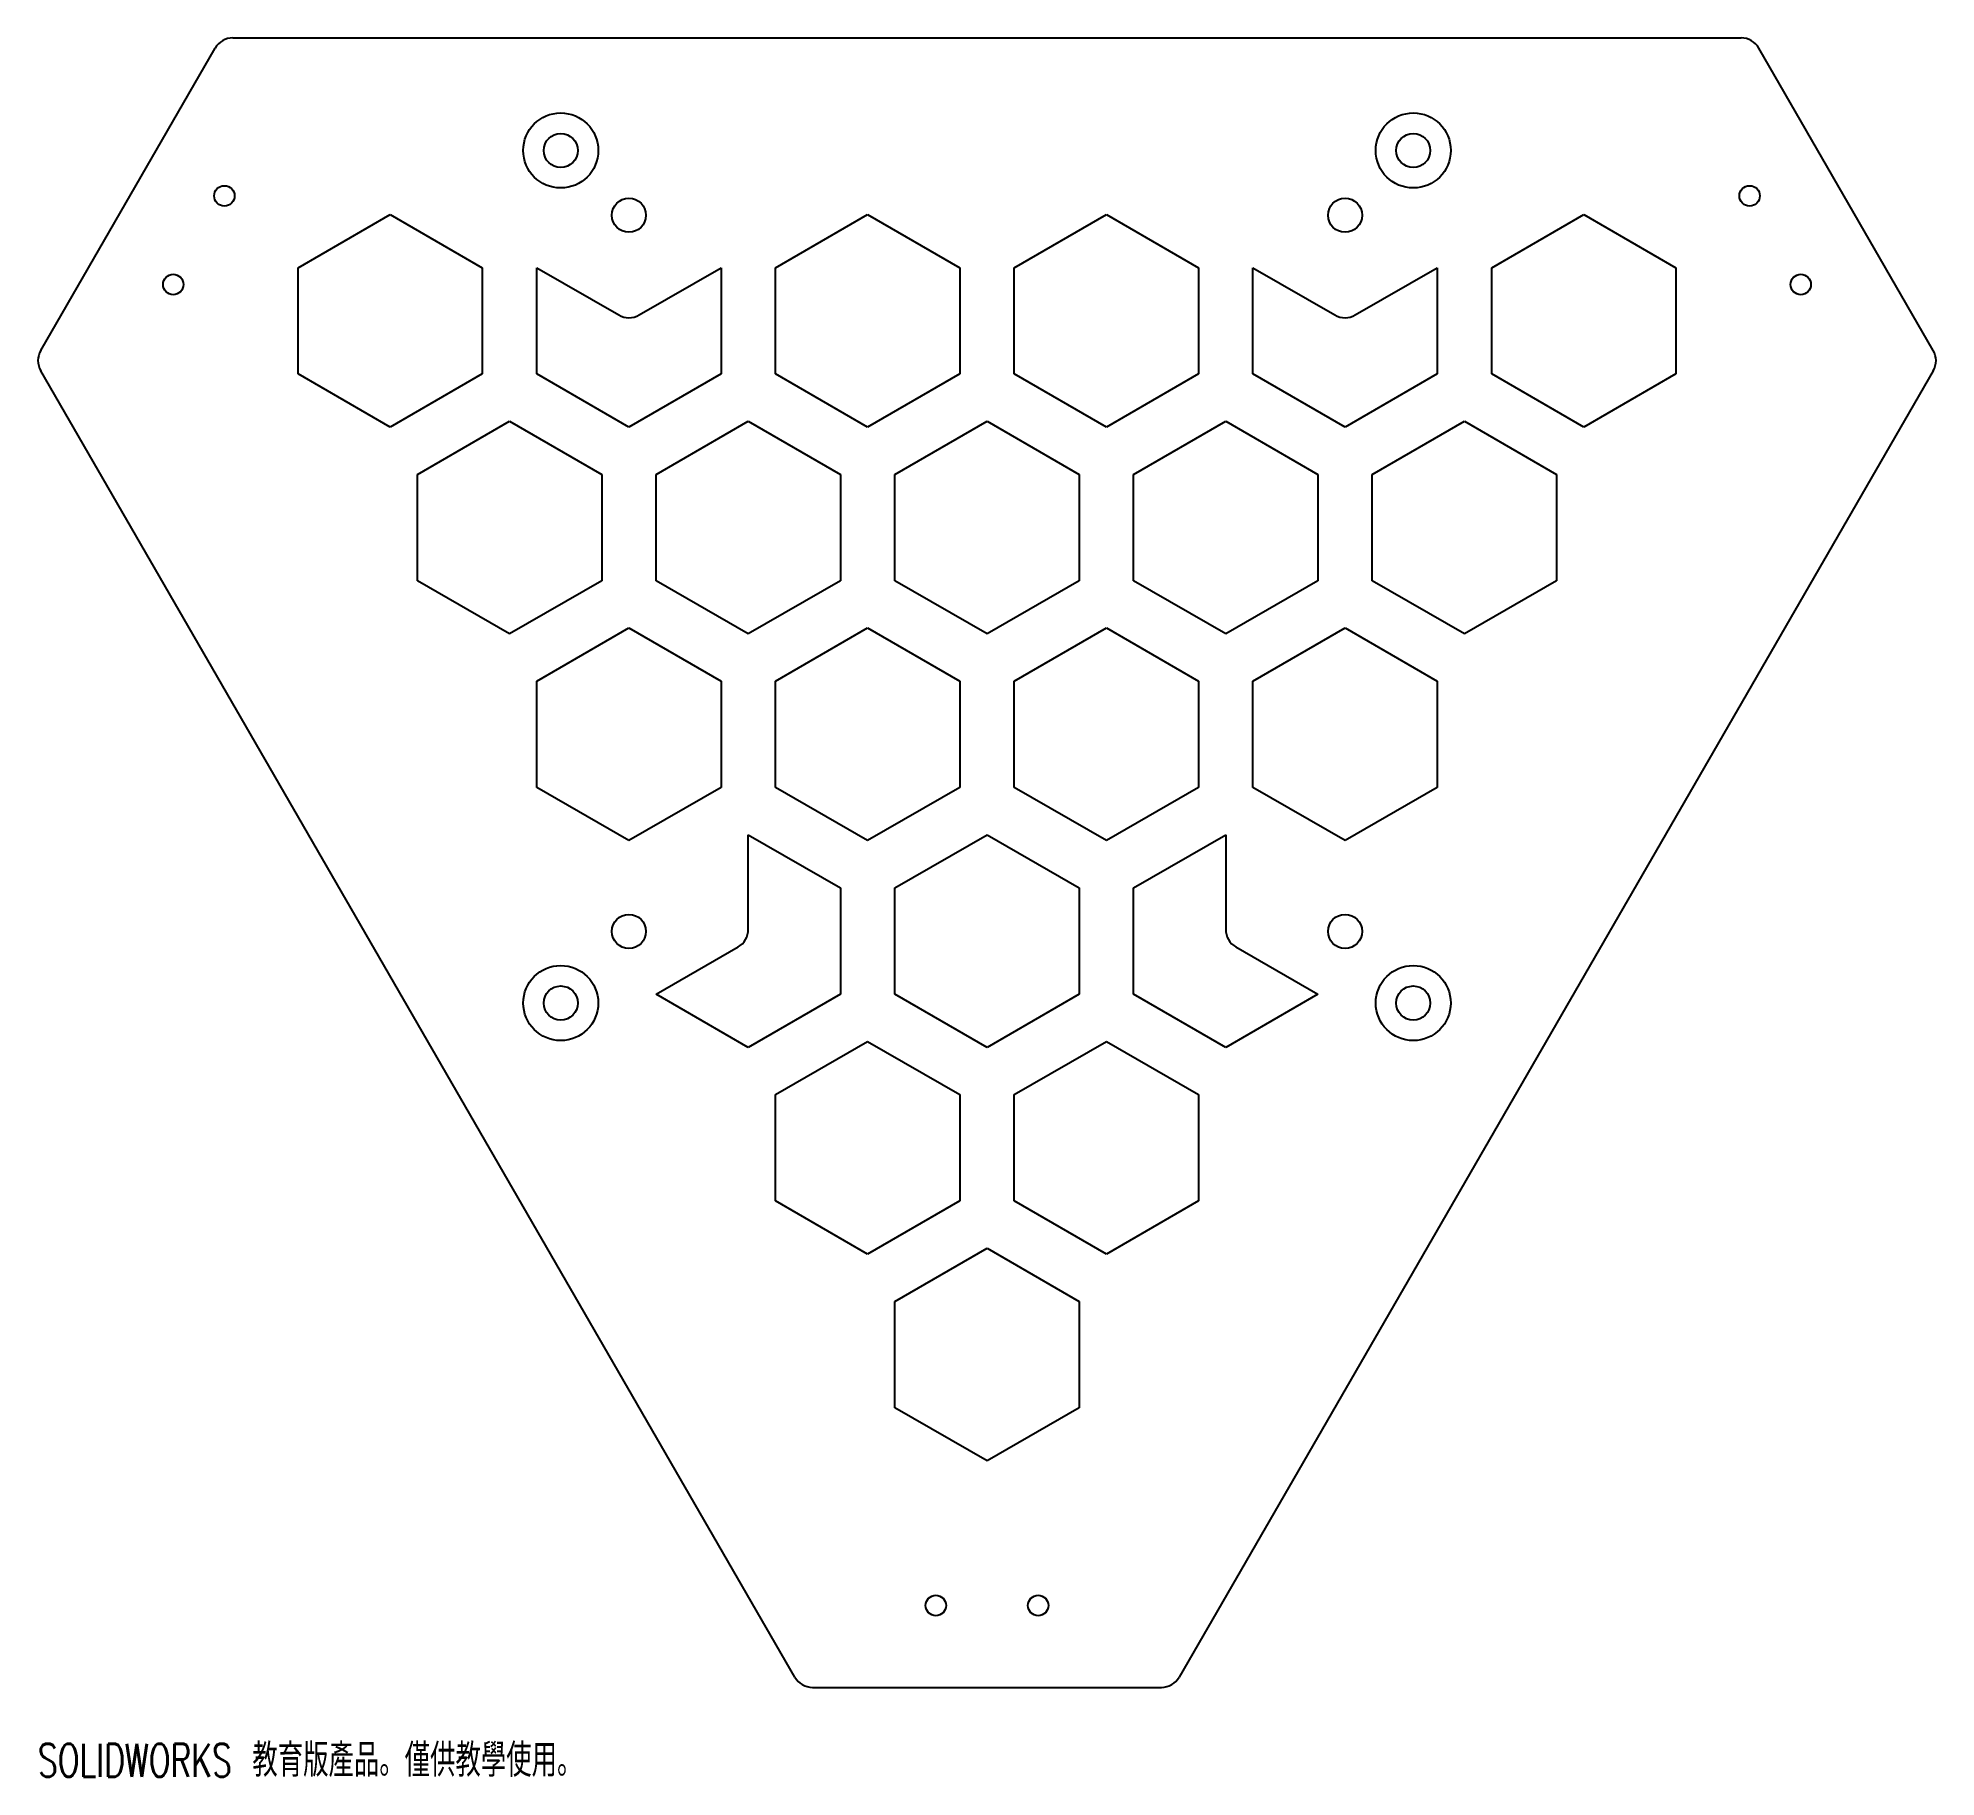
# Paper-space layout '_下視' of a CAD drawing. Header units: millimetres. Extents: x -139 to 139, y -159 to 96.
import ezdxf

# ---------------------------------------------------------------- set-up
doc = ezdxf.new("R2010")
doc.units = ezdxf.units.MM
doc.styles.add('SLDTEXTSTYLE0', font='TXT', dxfattribs={"width": 0.7, "bigfont": 'bigfont'})

psp = doc.layouts.new('_下視')

# ---------------------------------------------------------------- linework, layer by layer
at = {"color": 7, "linetype": 'Continuous', "lineweight": 25}
for p, q in [((-138.75, 50.57), (-113.18, 94.88)), ((-110.58, 96.38), (110.58, 96.38)), ((138.75, 50.57), (113.18, 94.88)), ((-101, 62.69), (-87.5, 70.49)), ((-87.5, 70.49), (-74, 62.69)), ((-31, 62.69), (-17.5, 70.49)), ((-17.5, 70.49), (-4, 62.69)), ((4, 62.69), (17.5, 70.49)), ((17.5, 70.49), (31, 62.69)), ((74, 62.69), (87.5, 70.49)), ((87.5, 70.49), (101, 62.69)), ((-101, 47.11), (-101, 62.69)), ((-74, 62.69), (-74, 47.11)), ((-66, 47.11), (-66, 62.69)), ((-66, 62.69), (-54, 55.77)), ((-51, 55.77), (-39, 62.69)), ((-39, 62.69), (-39, 47.11)), ((-31, 47.11), (-31, 62.69)), ((-4, 62.69), (-4, 47.11)), ((4, 47.11), (4, 62.69)), ((31, 62.69), (31, 47.11)), ((39, 47.11), (39, 62.69)), ((39, 62.69), (51, 55.77)), ((54, 55.77), (66, 62.69)), ((66, 62.69), (66, 47.11)), ((74, 47.11), (74, 62.69)), ((101, 62.69), (101, 47.11)), ((-28.18, -143.95), (-138.75, 47.57)), ((138.75, 47.57), (28.18, -143.95)), ((-87.5, 39.31), (-101, 47.11)), ((-74, 47.11), (-87.5, 39.31)), ((-52.5, 39.31), (-66, 47.11)), ((-39, 47.11), (-52.5, 39.31)), ((-17.5, 39.31), (-31, 47.11)), ((-4, 47.11), (-17.5, 39.31)), ((17.5, 39.31), (4, 47.11)), ((31, 47.11), (17.5, 39.31)), ((52.5, 39.31), (39, 47.11)), ((66, 47.11), (52.5, 39.31)), ((87.5, 39.31), (74, 47.11)), ((101, 47.11), (87.5, 39.31)), ((-83.5, 32.38), (-70, 40.18)), ((-70, 40.18), (-56.5, 32.38)), ((-48.5, 32.38), (-35, 40.18)), ((-35, 40.18), (-21.5, 32.38)), ((-13.5, 32.38), (0, 40.18)), ((0, 40.18), (13.5, 32.38)), ((21.5, 32.38), (35, 40.18)), ((35, 40.18), (48.5, 32.38)), ((56.5, 32.38), (70, 40.18)), ((70, 40.18), (83.5, 32.38)), ((-83.5, 16.79), (-83.5, 32.38)), ((-56.5, 32.38), (-56.5, 16.79)), ((-48.5, 16.79), (-48.5, 32.38)), ((-21.5, 32.38), (-21.5, 16.79)), ((-13.5, 16.79), (-13.5, 32.38)), ((13.5, 32.38), (13.5, 16.79)), ((21.5, 16.79), (21.5, 32.38)), ((48.5, 32.38), (48.5, 16.79)), ((56.5, 16.79), (56.5, 32.38)), ((83.5, 32.38), (83.5, 16.79)), ((-70, 9), (-83.5, 16.79)), ((-56.5, 16.79), (-70, 9)), ((-35, 9), (-48.5, 16.79)), ((-21.5, 16.79), (-35, 9)), ((0, 9), (-13.5, 16.79)), ((13.5, 16.79), (0, 9)), ((35, 9), (21.5, 16.79)), ((48.5, 16.79), (35, 9)), ((70, 9), (56.5, 16.79)), ((83.5, 16.79), (70, 9)), ((-66, 2.07), (-52.5, 9.87)), ((-52.5, 9.87), (-39, 2.07)), ((-31, 2.07), (-17.5, 9.87)), ((-17.5, 9.87), (-4, 2.07)), ((4, 2.07), (17.5, 9.87)), ((17.5, 9.87), (31, 2.07)), ((39, 2.07), (52.5, 9.87)), ((52.5, 9.87), (66, 2.07)), ((-66, -13.52), (-66, 2.07)), ((-39, 2.07), (-39, -13.52)), ((-31, -13.52), (-31, 2.07)), ((-4, 2.07), (-4, -13.52)), ((4, -13.52), (4, 2.07)), ((31, 2.07), (31, -13.52)), ((39, -13.52), (39, 2.07)), ((66, 2.07), (66, -13.52)), ((-52.5, -21.31), (-66, -13.52)), ((-39, -13.52), (-52.5, -21.31)), ((-17.5, -21.31), (-31, -13.52)), ((-4, -13.52), (-17.5, -21.31)), ((17.5, -21.31), (4, -13.52)), ((31, -13.52), (17.5, -21.31)), ((52.5, -21.31), (39, -13.52)), ((66, -13.52), (52.5, -21.31)), ((-35, -20.44), (-21.5, -28.24)), ((-35, -34.3), (-35, -20.44)), ((-13.5, -28.24), (0, -20.44)), ((0, -20.44), (13.5, -28.24)), ((21.5, -28.24), (35, -20.44)), ((35, -20.44), (35, -34.3)), ((-21.5, -28.24), (-21.5, -43.83)), ((-13.5, -43.83), (-13.5, -28.24)), ((13.5, -28.24), (13.5, -43.83)), ((21.5, -43.83), (21.5, -28.24)), ((-48.5, -43.83), (-36.5, -36.9)), ((36.5, -36.9), (48.5, -43.83)), ((-35, -51.62), (-48.5, -43.83)), ((-21.5, -43.83), (-35, -51.62)), ((0, -51.62), (-13.5, -43.83)), ((13.5, -43.83), (0, -51.62)), ((35, -51.62), (21.5, -43.83)), ((48.5, -43.83), (35, -51.62)), ((-31, -58.55), (-17.5, -50.76)), ((-17.5, -50.76), (-4, -58.55)), ((4, -58.55), (17.5, -50.76)), ((17.5, -50.76), (31, -58.55)), ((-31, -74.14), (-31, -58.55)), ((-4, -58.55), (-4, -74.14)), ((4, -74.14), (4, -58.55)), ((31, -58.55), (31, -74.14)), ((-17.5, -81.93), (-31, -74.14)), ((-4, -74.14), (-17.5, -81.93)), ((17.5, -81.93), (4, -74.14)), ((31, -74.14), (17.5, -81.93)), ((-13.5, -88.86), (0, -81.07)), ((0, -81.07), (13.5, -88.86)), ((-13.5, -104.45), (-13.5, -88.86)), ((13.5, -88.86), (13.5, -104.45)), ((0, -112.24), (-13.5, -104.45)), ((13.5, -104.45), (0, -112.24)), ((-25.58, -145.45), (25.58, -145.45))]:
    psp.add_line(p, q, dxfattribs=at)
for centre, radius in [((-62.5, 79.88), 5.5), ((62.5, 79.88), 5.5), ((-62.5, 79.88), 2.5), ((62.5, 79.88), 2.5), ((-111.82, 73.22), 1.5), ((-52.5, 70.38), 2.5), ((52.5, 70.38), 2.5), ((111.82, 73.22), 1.5), ((-119.32, 60.23), 1.5), ((119.32, 60.23), 1.5), ((-52.5, -34.62), 2.5), ((52.5, -34.62), 2.5), ((-62.5, -45.12), 5.5), ((62.5, -45.12), 5.5), ((-62.5, -45.12), 2.5), ((62.5, -45.12), 2.5), ((-7.5, -133.45), 1.5), ((7.5, -133.45), 1.5)]:
    psp.add_circle(centre, radius, dxfattribs=at)
for centre, start, end in [((-110.58, 93.38), 90, 150), ((110.58, 93.38), 30, 90), ((-52.5, 58.36), 240, 300), ((52.5, 58.36), 240, 300), ((-136.15, 49.07), 150, 210), ((136.15, 49.07), 330, 30), ((-38, -34.3), 300, 0), ((38, -34.3), 180, 240), ((-25.58, -142.45), 210, 270), ((25.58, -142.45), 270, 330)]:
    psp.add_arc(centre, 3, start, end, dxfattribs=at)

# ---------------------------------------------------------------- texts
at = {"color": 7, "linetype": 'Continuous', "insert": (-139.15, -153.72), "char_height": 4.8336, "attachment_point": 1, "style": 'SLDTEXTSTYLE0'}
psp.add_mtext('SOLIDWORKS 教育版產品。僅供教學使用。', dxfattribs=at)

doc.saveas('drawing.dxf')
